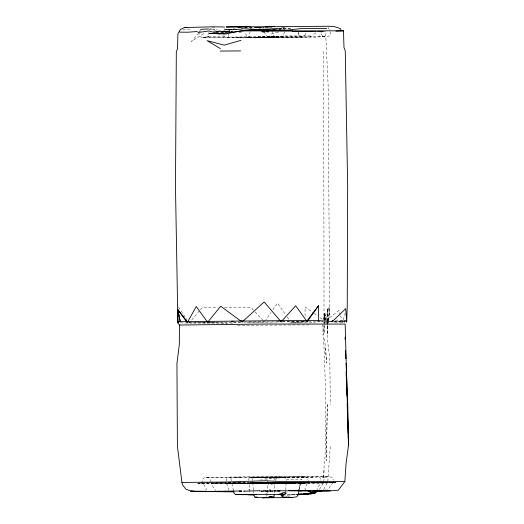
<?xml version="1.0" encoding="UTF-8"?>
<svg xmlns="http://www.w3.org/2000/svg" width="524" height="524" viewBox="0 0 524 524"><rect width="100%" height="100%" fill="white"/><g stroke="black" fill="none" stroke-linecap="round" stroke-linejoin="round"><path stroke-width="0.39" stroke-dasharray="2.62 1.97" d="M327.441 325.889L327.395 335.157C327.376 344.543 329.865 353.615 329.851 363.047L330.375 404.489M305.047 316.188L305.112 306.841L313.496 312.959M327.716 321.566L327.415 334.685L327.12 325.194M324.186 321.107L324.101 314.04L324.932 312.625L325.129 320.157M327.723 321.382L327.893 308.217L328.24 320.609M267.574 492.966L267.869 482.873L300.475 482.656L301.562 482.571L301.359 480.541M324.349 324.972L324.074 333.624L324.055 325.044M323.793 481.707L323.871 479.617L325.286 477.416L328.496 476.624L332.55 477.384L333.257 480.226M327.074 320.636L325.502 314.682L325.253 320.636L328.967 306.592L329.616 310.562L328.659 320.229M327.317 321.382L327.893 308.217L327.31 320.609M324.559 320.334L324.932 312.625L323.898 319.424M274.517 492.848L275.008 482.755L275.585 480.606M208.27 32.436L208.12 34.584L206.639 36.981L202.912 37.551L200.528 36.785L199.382 33.182M323.649 489.462L327.775 482.054L330.317 445.885M298.549 33.995L298.785 31.152L298.562 34.08L299.584 36.182L302.689 36.942L304.595 36.235L306.239 31.185M324.199 470.198L323.36 478.438L324.264 463.602L324.86 460.609C326.649 415.453 325.26 370.258 322.935 325.194M327.998 323.478L327.657 326.269L326.721 322.509L327.022 324.526M328.083 322.784L328.253 321.389M248.743 480.226L249.018 478.032L250.151 477.279L262.419 477.043L278.486 476.978L283.792 477.502L284.925 477.744L286.582 479.925M323.432 319.437L324.101 314.04L324.932 319.502M328.358 320.609L329.616 310.562L328.155 85.877L325.587 31.427M328.345 320.616L329.616 310.562M285.252 490.091L286.025 484.549L287.394 482.702L286.785 480.619M250.118 31.532L249.28 36.582L247.459 37.342L246.313 36.634L246.018 34.44L244.832 32.305M228.176 36.68L228.667 33.798M299.217 489.652L300.475 482.656L298.654 489.73M330.834 31.656L329.845 35.986C307.483 38.527 284.814 36.994 262.327 37.564M226.198 480.96L226.892 478.137L229.918 477.436L241.721 477.515M284.434 31.997L283.857 34.139L282.22 36.339L270.129 36.523L267.102 36.13L265.085 34.296L264.646 31.414L268.858 31.486M275.781 479.886L276.351 477.744L276.109 478.084L279.449 477.004L269.808 478.176L268.295 480.05M345.264 312.979L342.617 322.168L340.345 315.186M229.04 31.636L229.748 29.292L231.451 28.008M324.042 318.802L325.502 314.682M298.804 489.848L301.562 482.571L261.004 482.519L231.778 483.062L233.396 490.13M316.496 491.001L318.278 486.554L321.297 482.892L335.596 482.263L294.514 483.089M267.967 480.757L266.985 482.879L268.19 484.674L267.869 482.873L266.985 482.879L275.008 482.755L267.646 482.859M228.412 490.13L228.936 489.082L227.475 484.942L225.68 483.082L227.501 483.03M319.358 489.508L323.773 482.401L286.713 482.316M264.974 321.245L271.019 312.514M272.88 309.828L277.53 303.114L285.37 314.315M266.244 496.326L267.528 494.518M278.716 29.062L283.13 28.951L284.408 27.241M324.277 482.034L323.531 482.958L259.138 483.423L211.054 483.187L210.844 480.37L209.338 477.993L205.605 477.488L203.227 478.189L201.648 483.167L204.091 484.995L206.495 489.134L205.428 490.359M191.705 320.04L199.952 310.28M200.463 309.671L202.526 307.228L218.049 307.215M198.773 33.241L191.384 41.435L204.891 32.92M250.203 29.2L251.893 27.346M327.775 482.054L326.649 483.062L325.601 483.076L225.182 483.619L197.889 483.207M199.461 31.276L200.535 30.34M284.427 27.517L282.41 29.226L284.787 29.206M308.282 480.475L309.022 482.611L306.684 484.451L304.961 488.617L305.747 490.169M326 320.459L338.838 310.529L340.096 314.413M313.66 34.388L318.029 31.375M209.659 29.39L211.29 28.27M313.463 482.198L331.843 482.244L250.302 482.486M270.947 484.752L274.615 482.958L287.394 482.702L247.184 483.023L249.129 484.844L249.955 493.228M265.799 493.837L267.135 493.294M248.769 489.901L250.086 489.37M319.542 30.857L321.081 32.102L323.039 31.42M321.081 32.102L323.786 31.375M271.249 33.949L279.043 32.01M333.14 321.749L346.01 320.898M344.661 321.173L345.336 321.042L344.962 321.906L344.006 322.037L332.963 322.352M273.423 477.809L272.834 477.921L284.925 477.744L272.834 477.921L279.449 477.004M310.359 36.294L311.551 36.601L303.71 37.401L202.912 37.551L208.703 36.68L206.639 36.981M267.102 36.13L270.129 36.523L282.22 36.339L276.751 37.066L247.459 37.342L302.689 36.942L232.846 37.23M281.093 36.49L282.22 36.339M305.007 321.638L291.37 322.876L290.447 321.559M327.153 482.093L302.643 482.519L281.86 482.067M323.734 322.489L326.871 322.24M233.029 483.115L237.254 483.161L231.778 483.062M258.214 27.484L255.201 27.713L260.991 27.621L262.4 28.296M296.597 494.741L287.244 495.01L296.977 494.263M238.885 32.311L242.134 32.062M324.801 482.263L327.035 482.106M336.212 482.185L328.397 482.676L333.795 482.355L331.64 484.209L328.908 488.381L329.419 490.209M274.733 482.093L250.59 482.65M206.731 322.286L188.378 323.046M313.476 482.787L286.995 482.99L309.022 482.611L287.977 482.414L249.843 482.696M323.773 482.401L301.326 483.036L309.022 482.611M334.561 321.5L341.497 321.074L344.962 321.906L333.755 321.756M226.643 29.252L224.881 29.344L222.949 31.715L223.479 33.864M199.081 31.433L200.699 31.355M252.489 480.849L252.869 482.997L258.725 482.827L247.184 483.023M345.833 320.898L337.685 321.166M239.272 490.372L244.675 490.137M325.319 489.94L328.777 490.123M228.307 31.499L222.949 31.715L228.261 31.794M224.305 31.748L226.551 31.656M335.596 482.263L316.234 482.827M237.031 483.18L272.356 483.252M281.342 27.667L286.156 27.517M267.567 482.637L259.072 482.84L275.008 482.755M287.244 495.01L296.722 494.728M255.64 37.708L273.155 37.211M265.93 27.503L244.623 27.916M202.912 37.551L243.784 36.87L325.804 36.687L319.345 35.94M260.828 490.693L280.681 490.719M182.771 29.888L191.005 29.698M239.232 491.813L244.073 491.695M257.939 36.418L284.866 36.091M238.544 37.243L249.535 37.021M208.958 482.964L201.648 483.167L201.976 483.233M306.638 482.696L251.238 483.062L265.779 483.082M256.262 27.785L272.126 27.543M216.445 31.479L232.243 31.237M231.13 31.447L232.545 31.42M306.16 31.591L314.072 31.447M259.072 482.84L286.464 482.768L281.368 482.84M301.326 483.036L306.795 482.931L240.693 483.423M264.718 478.216L279.757 477.967M197.817 483.167L223.899 482.735M260.978 491.309L272.749 491.112L269.107 489.298M213.229 31.44L232.296 31.152M295.084 31.44L292.647 31.479L295.575 31.44M305.505 31.447L292.883 31.584M188.778 322.627L198.38 322.476M197.882 483.174L226.342 482.735M231.123 482.735L211.054 483.187L214.257 489.128L215.783 490.621M239.933 482.768L225.68 483.082L293.276 483.03L268.602 483.174M240.424 29.049L229.748 29.292L230.383 29.351M215.993 31.866L226.506 31.728M208.526 36.569L224.187 36.339M235.538 477.168L305.381 476.879L307.3 477.639L308.033 479.768M253.249 477.875L259.871 477.79M292.988 31.466L295.379 31.44M312.474 31.44L292.543 31.689L313.437 31.453M325.188 31.44L302.394 31.669M245.088 482.728L235.283 482.846L245.795 482.735M249.994 482.676L295.005 482.25M280.464 490.274L274.065 490.353L280.523 490.457M208.755 322.326L214.447 322.26M277.235 322.044L244.662 322.253M316.843 321.795L323.02 321.729M309.121 324.88L235.774 325.28M250.328 482.65L259.799 482.558M253.282 489.96L252.869 482.997L270.115 482.918M278.676 29.488L284.945 29.436M227.508 31.224L232.368 31.185M261.594 31.912L268.917 31.853M292.687 31.722L322.836 31.44L291.744 31.623M233.756 322.083L240.149 322.031M292.53 322.011L305.59 321.906M290.781 322.869L315.376 322.66M264.365 477.554L255.358 477.633L328.496 476.624L246.483 476.807L205.605 477.488L287.565 477.488M260.12 479.984L268.511 479.912M252.869 482.997L267.869 482.873M261.293 483.298L321.297 482.892L320.747 480.718M277.897 491.709L280.333 491.689M261.659 31.715L268.779 31.663M244.164 321.998L279.934 321.795M277.556 321.847L281.565 321.815M282.364 321.815L304.817 321.644M278.178 477.567L319.817 477.089L320.557 479.991M259.118 483.023L286.576 482.905L270.515 482.945M214.283 483.364L282.41 483.266M259.105 28.663L260.697 28.65M263.002 31.944L268.537 31.918M250.57 482.532L261.162 482.486M235.099 482.735L198.819 482.735M261.083 491.689L280.019 491.597M279.037 28.558L290.244 28.512M263.022 31.663L268.733 31.643M262.203 31.813L268.786 31.787M262.203 31.931L268.484 31.905M282.298 321.782L306.232 321.716M249.051 321.972L264.509 321.919M250.465 482.48L267.345 482.414M244.904 27.792L246.516 27.785M278.971 28.689L291.704 28.689M226.244 29.757L242.108 29.73M213.668 30.955L232.374 30.909M261.817 31.761L268.288 31.748M215.796 32.056L226.964 32.056M261.758 31.918L268.203 31.899M284.794 35.92L311.977 35.894M224.58 307.208L250.721 307.175L254.585 311.302M240.673 322.26L207.55 322.286M189.02 322.221L190.625 323.072L234.123 323.118M287.499 477.325L314.675 477.292M265.026 477.502L275.277 477.475M286.353 479.526L301.719 479.493M259.472 483.416L292.536 483.357L271.242 483.331M278.801 490.281L280.294 490.281M239.108 491.08L243.974 491.073M278.663 28.912L283.13 28.951M215.881 32.056L226.316 32.049M308.643 321.716L322.941 321.723M279.403 482.434L296.329 482.434M240.339 29.468L224.881 29.344L224.423 27.89M226.106 29.586L237.13 29.658L234.929 28.204L233.318 28.158M217.021 31.899L226.676 31.912M262.059 31.63L267.751 31.656M216.288 31.964L226.866 32.003M197.836 322.26L206.705 322.424M209.089 29.554L214.539 29.586M239.023 37.571L227.226 37.499L224.187 36.732L223.656 34.584M335.38 320.609L345.958 320.74M260.638 477.43L275.447 477.534M239.841 483.246L227.043 483.174L233.429 483.01M262.013 36.818L277.058 36.955M259.177 491.06L272.31 491.178M211.997 29.475L217.683 29.547M187.631 323.039L180.308 322.908M244.701 27.556L260.991 27.621L258.64 27.523M324.677 482.231L333.795 482.355L331.692 482.349M212.207 27.798L215.423 27.851M238.937 491.335L244.557 491.42M322.044 477.338L325.286 477.416M269.074 482.499L269.244 482.499M266.415 27.503L269.69 27.589M207.517 322.457L227.016 323.131M239.173 490.988L244.688 491.191M270.129 36.523L276.751 37.066L273.404 36.038L273.652 36.339L272.205 31.348M273.973 479.735L275.539 480.108M284.146 482.139L285.711 482.506M328.037 322.535L328.417 322.646L327.421 323.079L327.395 321.664M202.644 322.286L205.205 323.131M314.138 313.431L317.361 315.789M319.941 317.675L322.522 319.555M263.041 27.425L263.985 28.263M329.504 29.547L328.509 28.617L328.299 27.484M255.136 311.891L263.408 320.74M285.731 495.809L286.628 496.85M287.218 316.948L289.988 320.904M322.588 36.012L321.147 33.831L321.022 31.689M178.573 307.064L186.93 319.751M230.874 478.078L231.392 480.927M252.365 480.135L251.985 477.986L250.151 477.279L305.381 476.879L302.171 477.665L301.28 479.781M324.101 314.04L324.959 320.138M274.615 482.958L274.838 484.733M189 321.952L189.131 323.085M325.378 348.172L326.766 363.008L324.395 336.834M324.232 321.88L324.376 324.186M253.328 490.733L253.459 493.058M323.655 51.418L324.042 321.14M324.048 321.919L324.048 324.264M322.994 324.69L323.007 335.157M327.303 404.489L326.328 460.616L327.303 404.489M342.657 321.035L342.617 322.168L342.657 321.035M279.299 491.034L262.426 490.844L279.299 491.034"/><path stroke-width="0.79" d="M207.642 321.192L207.642 322.319L220.696 306.213L242.127 321.998L264.181 301.968L281.133 321.775L295.66 305.774L307.143 321.703L318.5 305.741L318.644 320.564L332.137 321.723L345.722 308.636L346.685 321.893L347.248 306.088L347.661 186.334L345.257 50.802L343.993 47.599L343.489 30.811L240.902 30.916L225.189 34.053L209.456 33.294L219.176 33.785L246.771 30.326L278.283 28.453L271.91 30.182L246.771 30.326M224.508 26.986L213.091 26.803L184.383 27.562L180.335 29.514L177.898 33.909L177.544 48.837L176.326 51.797L175.481 187.356L177.891 322.895L179.431 325.044L179.319 344.537L176.942 363.387L177.413 446.304L181.939 482.44L182.706 485.113L185.968 489.246L191.804 491.329L233.684 491.872M318.644 320.564L281.303 320.642L281.133 321.775L280.975 320.649L178.671 321.723M274.255 494.545L273.816 497.309L271.55 497.165M299.08 490.425L298.379 494.309L296.892 496.732L292.32 497.538L262.812 497.8L254.978 497.217L253.551 494.604L251.225 494.63L253.518 494.564M282.036 496.516L282.744 495.697L281.788 495.226L282.541 493.045L285.888 491.813L285.894 493.608L282.036 496.516L284.388 497.138L292.32 497.538L288.049 497.027M318.5 305.741L307.261 320.57L307.143 321.703L307.143 320.577M308.826 491.46L318.559 490.798C312.874 495.363 305.001 494.256 298.156 494.695M282.541 493.045L278.978 494.322L281.788 495.226L283.143 494.532M240.955 40.348L224.272 45.136L207.111 40.662L220.401 48.601M309.835 492.861L318.559 490.798M282.449 494.348L285.894 493.608M344.261 481.608L344.877 481.477L346.043 463.629L348.519 445.289L347.726 403.991L346.102 363.283M223.525 491.545L225.065 491.25M269.185 496.785L271.642 496.431M343.489 30.811L335.93 31.171M273.312 496.817L262.812 497.8M202.539 491.263L190.762 491.139L193.913 491.126M300.579 490.962L302.787 490.733M297.966 494.407L315.631 492.822L303.468 493.759M254.978 497.217L257.094 497.04M237.523 26.993L247.151 26.613M297.789 494.198L301.844 493.883M179.431 325.044L264.273 324.022L345.165 324.068L348.519 445.289L348.198 435.47M204.91 491.237L200.181 491.558L238.682 491.008M238.23 26.966L250.066 26.429L226.119 26.986L328.856 26.259L334.45 26.639L340.469 28.571L340.973 30.274M200.574 29.331L208.591 28.971M233.907 491.263L223.578 491.61L217.912 491.23M297.508 494.708L308.564 494.374M244.695 491.126L260.022 490.713M324.349 490.503L318.238 490.556M269.054 26.776L271.491 26.744M318.847 491.25L327.238 491.139L338.321 490.195L344.877 481.477L278.532 481.373L264.679 480.79L224.357 482.047L181.939 482.44M252.09 494.44L255.214 494.394M256.177 494.394L235.656 494.61L234.11 493.274L233.573 490.916M265.747 26.462L274.596 26.475M220.224 51.07L240.614 50.907M231.654 321.245L233.278 321.232M269.29 30.903L292.228 30.824M254.245 494.721L235.656 494.61L280.943 494.492M254.14 494.702L248.507 494.735L254.173 494.735M319.28 491.361L321.71 491.361M326.668 28.407L302.957 28.388L287.355 30.123L271.91 30.182L241.282 28.669M330.336 490.733L288.593 490.588M280.681 490.719L310.522 490.988L306.73 490.706M278.978 494.322L281.061 494.453M219.176 33.785L208.788 30.968L198.694 32.449L196.657 31.551L187.782 32.219L179.856 32.147L179.247 31.65M177.891 321.762L177.891 322.895L177.826 309.658L187.133 321.5L187.245 322.633L196.258 306.527L207.642 322.319L207.511 321.192M177.826 309.658L180.256 321.644L177.826 309.658L187.245 322.633L187.238 321.5M241.859 320.871L242.127 321.998L242.127 320.871M281.755 494.492L281.788 495.226M345.067 337.227L345.165 339.67M345.585 350.255L345.912 358.396M345.571 355.292L345.676 358.56M346.109 371.654L346.292 377.378M346.613 387.197L346.908 396.196M347.15 403.565L347.53 415.015M347.661 419.108L348.146 433.833M332.295 320.59L332.137 321.723L332.295 320.59M187.533 27.569L184.383 27.562L187.572 27.621M346.685 321.893L346.678 320.76L346.685 321.893"/></g></svg>
